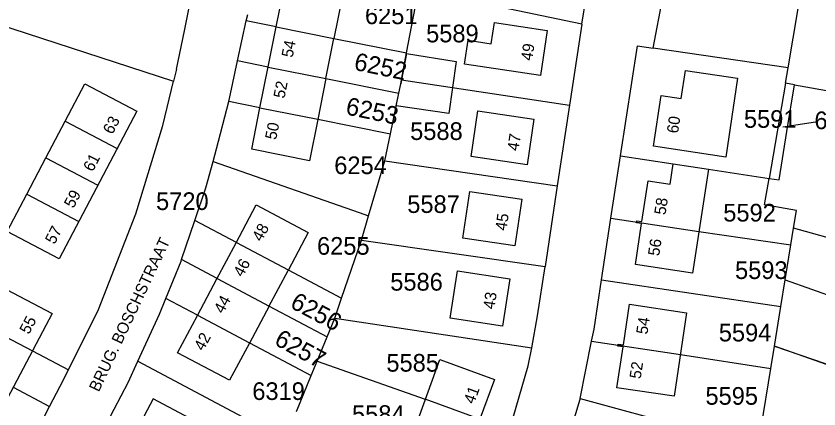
# Model space of a CAD drawing. Extents: x 191922 to 199923, y 328959 to 333350.
# Drawn here: x 196617.8 to 196740.5, y 331654 to 331714.1 of the extents above; entities that cross this region are included whole.
import ezdxf

# ---------------------------------------------------------------- set-up
doc = ezdxf.new("R2010")
doc.units = 0
for name, color, linetype in [('bouwvlak', 7, 'Continuous'), ('enkelbestemming', 7, 'Continuous'), ('Level 6', 7, 'Continuous'), ('maatvoering - maximum aantal wooneenheden', 7, 'Continuous'), ('Maatvoering_symbolen', 7, 'Continuous'), ('recreatiewoning', 7, 'Continuous')]:
    doc.layers.add(name, color=color, linetype=linetype)

msp = doc.modelspace()

# ---------------------------------------------------------------- linework, layer by layer
at = {"layer": 'bouwvlak'}
msp.add_line((196740.01, 331697.86), (196735.02, 331697.12), dxfattribs=at)
at = {"layer": 'Level 6'}
for p, q in [((196715.22, 331709.2), (196722.56, 331748.28)), ((196704.32, 331712.85), (196706.48, 331727.03)), ((196643.56, 331711.86), (196645.07, 331719.27)), ((196677.52, 331708.46), (196679.24, 331717.48)), ((196704.32, 331712.85), (196681.68, 331717.61)), ((196735.83, 331706.16), (196737.34, 331715.26)), ((196613.42, 331713.41), (196641.92, 331704.16)), ((196651.7, 331707.23), (196653.02, 331713.35)), ((196653.02, 331713.35), (196653.23, 331714.34)), ((196657.58, 331712.44), (196653.02, 331713.35)), ((196657.58, 331712.44), (196666.41, 331710.68)), ((196704.32, 331712.85), (196702.42, 331700.45)), ((196642.36, 331705.99), (196643.56, 331711.86)), ((196666.41, 331710.68), (196677.52, 331708.46)), ((196676.74, 331704.35), (196677.52, 331708.46)), ((196710.21, 331692.74), (196712.78, 331709.57)), ((196712.78, 331709.57), (196715.22, 331709.2)), ((196735.83, 331706.16), (196715.22, 331709.2)), ((196650.63, 331702.23), (196651.7, 331707.23)), ((196656.36, 331706.3), (196651.7, 331707.23)), ((196642.36, 331705.99), (196641.92, 331704.16)), ((196656.36, 331706.3), (196665.18, 331704.54)), ((196735.43, 331703.83), (196735.83, 331706.16)), ((196665.18, 331704.54), (196676.33, 331702.31)), ((196676.33, 331702.31), (196676.63, 331703.73)), ((196676.63, 331703.73), (196676.74, 331704.35)), ((196676.74, 331704.35), (196702.42, 331700.45)), ((196735.43, 331703.83), (196732.91, 331689.28)), ((196736.81, 331703.59), (196735.43, 331703.83)), ((196735.62, 331696.46), (196736.81, 331703.59)), ((196736.81, 331703.59), (196756.04, 331700.17)), ((196675.04, 331696.1), (196676.33, 331702.31)), ((196650.33, 331701.03), (196650.63, 331702.23)), ((196648.49, 331693.8), (196650.33, 331701.03)), ((196655.11, 331700.07), (196650.33, 331701.03)), ((196655.11, 331700.07), (196663.94, 331698.31)), ((196702.42, 331700.45), (196700.55, 331688.15)), ((196663.94, 331698.31), (196675.04, 331696.1)), ((196734.43, 331689.04), (196735.62, 331696.46)), ((196674.18, 331691.98), (196675.04, 331696.1)), ((196647.95, 331691.84), (196648.49, 331693.8)), ((196708.75, 331683.21), (196710.21, 331692.74)), ((196710.21, 331692.74), (196718.26, 331691.51)), ((196646.83, 331687.82), (196647.95, 331691.84)), ((196647.95, 331691.84), (196670.29, 331684.05)), ((196671.72, 331683.55), (196674.18, 331691.98)), ((196674.18, 331691.98), (196700.55, 331688.15)), ((196718.26, 331691.51), (196723.65, 331690.69)), ((196723.65, 331690.69), (196732.91, 331689.28)), ((196732.21, 331685.22), (196732.91, 331689.28)), ((196732.91, 331689.28), (196734.43, 331689.04)), ((196645.16, 331682.86), (196646.83, 331687.82)), ((196700.55, 331688.15), (196698.67, 331675.81)), ((196737.11, 331684.38), (196732.21, 331685.22)), ((196670.29, 331684.05), (196671.72, 331683.55)), ((196736.66, 331681.66), (196737.11, 331684.38)), ((196643.14, 331676.86), (196645.16, 331682.86)), ((196651.5, 331679.49), (196645.16, 331682.86)), ((196670.63, 331679.83), (196671.72, 331683.55)), ((196707.31, 331673.75), (196708.75, 331683.21)), ((196708.75, 331683.21), (196722.2, 331681.15)), ((196736.25, 331679.09), (196736.66, 331681.66)), ((196778.24, 331670), (196736.66, 331681.66)), ((196722.2, 331681.15), (196736.25, 331679.09)), ((196651.5, 331679.49), (196659.44, 331675.27)), ((196667.59, 331670.94), (196670.63, 331679.83)), ((196670.63, 331679.83), (196698.67, 331675.81)), ((196735.38, 331673.76), (196736.25, 331679.09)), ((196640.74, 331670.91), (196643.05, 331676.6)), ((196643.05, 331676.6), (196643.14, 331676.86)), ((196648.57, 331673.97), (196643.14, 331676.86)), ((196659.44, 331675.27), (196667.59, 331670.94)), ((196697.52, 331668.28), (196698.67, 331675.81)), ((196648.57, 331673.97), (196656.51, 331669.75)), ((196706.16, 331666.23), (196707.31, 331673.75)), ((196707.31, 331673.75), (196734.72, 331669.66)), ((196734.72, 331669.66), (196735.38, 331673.76)), ((196735.38, 331673.76), (196763.29, 331663.86)), ((196639.77, 331668.51), (196640.74, 331670.91)), ((196645.57, 331668.34), (196640.74, 331670.91)), ((196666.55, 331667.92), (196667.59, 331670.94)), ((196656.51, 331669.75), (196665.36, 331665.04)), ((196733.74, 331663.63), (196734.72, 331669.66)), ((196636.47, 331661.31), (196639.77, 331668.51)), ((196645.57, 331668.34), (196653.52, 331664.12)), ((196665.36, 331665.04), (196666.55, 331667.92)), ((196666.55, 331667.92), (196696.65, 331663.36)), ((196696.65, 331663.36), (196697.52, 331668.28)), ((196612.39, 331667.09), (196620.33, 331662.9)), ((196705.79, 331664.38), (196706.16, 331666.23)), ((196663.83, 331661.34), (196665.36, 331665.04)), ((196704.04, 331655.6), (196705.79, 331664.38)), ((196705.79, 331664.38), (196719.36, 331662.36)), ((196653.52, 331664.12), (196662.92, 331659.12)), ((196696.11, 331660.61), (196696.65, 331663.36)), ((196733.18, 331660.19), (196733.74, 331663.63)), ((196759.42, 331654.55), (196733.74, 331663.63)), ((196733.74, 331663.63), (196759.48, 331654.78)), ((196620.33, 331662.9), (196625.83, 331660)), ((196719.36, 331662.36), (196733.18, 331660.19)), ((196634.98, 331658.07), (196636.47, 331661.31)), ((196636.47, 331661.31), (196658.57, 331649.58)), ((196662.92, 331659.12), (196663.83, 331661.34)), ((196663.83, 331661.34), (196680.38, 331655.49)), ((196693.26, 331650.82), (196696.11, 331660.61)), ((196731.27, 331648.43), (196733.18, 331660.19)), ((196660.69, 331653.64), (196662.92, 331659.12)), ((196617.39, 331657.33), (196622.96, 331654.39)), ((196631.78, 331651.94), (196634.98, 331658.07)), ((196693.26, 331650.82), (196680.38, 331655.49)), ((196701.54, 331647.22), (196704.02, 331655.49)), ((196704.02, 331655.49), (196704.04, 331655.6)), ((196704.04, 331655.6), (196731.24, 331648.24)), ((196620.03, 331648.8), (196622.96, 331654.39))]:
    msp.add_line(p, q, dxfattribs=at)
for points in [[(196625.83, 331660), (196630.41, 331669.24), (196636.15, 331683.84), (196640.25, 331697.38), (196641.92, 331704.16)], [(196622.96, 331654.39), (196624.6, 331657.52), (196625.83, 331660)]]:
    msp.add_lwpolyline(points, dxfattribs=at)
at = {"layer": 'recreatiewoning'}
for p, q in [((196657.58, 331712.45), (196658.85, 331718.79)), ((196667.67, 331717.02), (196666.4, 331710.69)), ((196656.36, 331706.31), (196657.58, 331712.45)), ((196690.43, 331709.87), (196690.93, 331713.11)), ((196690.93, 331713.11), (196699.02, 331711.88)), ((196699.02, 331711.88), (196697.98, 331705)), ((196665.18, 331704.54), (196666.4, 331710.69)), ((196686.38, 331706.76), (196686.93, 331710.41)), ((196686.93, 331710.41), (196690.43, 331709.87)), ((196677.5, 331708.35), (196676.74, 331704.35)), ((196677.5, 331708.35), (196685.11, 331707.14)), ((196655.11, 331700.06), (196656.36, 331706.31)), ((196685.11, 331707.14), (196684.55, 331703.16)), ((196697.98, 331705), (196686.38, 331706.76)), ((196719.47, 331701.5), (196720.12, 331705.79)), ((196720.12, 331705.79), (196728.11, 331704.58)), ((196625.32, 331698.01), (196628.33, 331703.72)), ((196628.33, 331703.72), (196636.28, 331699.55)), ((196665.18, 331704.54), (196663.93, 331698.3)), ((196675.93, 331700.36), (196676.63, 331703.73)), ((196676.74, 331704.35), (196676.63, 331703.73)), ((196728.11, 331704.58), (196726.29, 331692.53)), ((196684.55, 331703.16), (196683.95, 331699.19)), ((196715.27, 331694.2), (196716.43, 331701.95)), ((196716.43, 331701.95), (196719.46, 331701.49)), ((196653.85, 331693.74), (196655.11, 331700.06)), ((196683.95, 331699.19), (196675.93, 331700.36)), ((196636.28, 331699.55), (196624.41, 331676.98)), ((196687.36, 331692.6), (196688.4, 331699.6)), ((196688.4, 331699.6), (196696.98, 331698.33)), ((196622.39, 331692.44), (196625.32, 331698.01)), ((196625.32, 331698.01), (196633.27, 331693.84)), ((196663.93, 331698.3), (196662.67, 331691.98)), ((196696.98, 331698.33), (196695.92, 331691.34)), ((196662.67, 331691.98), (196653.85, 331693.74)), ((196726.29, 331692.53), (196715.27, 331694.2)), ((196695.92, 331691.34), (196687.36, 331692.6)), ((196619.46, 331686.86), (196622.39, 331692.44)), ((196622.39, 331692.44), (196630.34, 331688.26)), ((196717.78, 331688.38), (196718.26, 331691.51)), ((196718.26, 331691.51), (196723.65, 331690.69)), ((196723.65, 331690.69), (196721.22, 331674.76)), ((196713.49, 331682.66), (196714.44, 331688.89)), ((196714.44, 331688.89), (196717.78, 331688.38)), ((196616.46, 331681.15), (196619.46, 331686.86)), ((196619.46, 331686.86), (196627.41, 331682.69)), ((196686.13, 331680.15), (196687.18, 331687.26)), ((196687.18, 331687.26), (196695.11, 331686.08)), ((196651.46, 331679.42), (196654.55, 331685.23)), ((196654.55, 331685.23), (196662.49, 331681)), ((196695.11, 331686.08), (196694.04, 331678.98)), ((196712.65, 331682.49), (196712.7, 331682.78)), ((196712.7, 331682.78), (196713.49, 331682.66)), ((196712.48, 331676.09), (196713.44, 331682.36)), ((196713.44, 331682.36), (196712.65, 331682.49)), ((196624.41, 331676.98), (196616.46, 331681.15)), ((196662.49, 331681), (196659.4, 331675.2)), ((196662.49, 331681), (196662.49, 331681)), ((196648.54, 331673.92), (196651.46, 331679.42)), ((196694.04, 331678.98), (196686.13, 331680.15)), ((196721.22, 331674.76), (196712.48, 331676.09)), ((196656.48, 331669.7), (196659.4, 331675.2)), ((196684.2, 331667.89), (196685.31, 331675.13)), ((196685.31, 331675.13), (196693.27, 331673.9)), ((196615.41, 331672.81), (196623.35, 331668.62)), ((196645.56, 331668.31), (196648.54, 331673.92)), ((196693.27, 331673.9), (196692.15, 331666.67)), ((196656.51, 331669.75), (196653.5, 331664.09)), ((196710.64, 331663.8), (196711.58, 331670.03)), ((196711.58, 331670.03), (196720.31, 331668.72)), ((196623.35, 331668.62), (196611.44, 331646.04)), ((196642.53, 331662.62), (196645.56, 331668.31)), ((196720.31, 331668.72), (196718.4, 331655.95)), ((196612.39, 331667.09), (196620.33, 331662.9)), ((196692.15, 331666.67), (196684.2, 331667.89)), ((196653.5, 331664.09), (196650.47, 331658.4)), ((196709.65, 331657.26), (196710.59, 331663.5)), ((196709.8, 331663.62), (196709.85, 331663.92)), ((196710.59, 331663.5), (196709.8, 331663.62)), ((196709.85, 331663.92), (196710.64, 331663.8)), ((196650.47, 331658.4), (196642.53, 331662.62)), ((196678.18, 331649.43), (196682.6, 331661.57)), ((196682.6, 331661.57), (196690.93, 331658.53)), ((196690.93, 331658.53), (196688.78, 331652.61)), ((196718.4, 331655.95), (196709.65, 331657.26)), ((196638.79, 331655.55), (196626.85, 331632.98)), ((196646.74, 331651.34), (196638.79, 331655.55))]:
    msp.add_line(p, q, dxfattribs=at)

# ---------------------------------------------------------------- texts
at = {"layer": 'enkelbestemming'}
for s, p in [('6251', (196671.15, 331712.86)), ('5589', (196680.5, 331710.08)), ('5591', (196729.07, 331697.01)), ('6063', (196739.85, 331696.8)), ('5588', (196678.06, 331695.15)), ('6254', (196666.46, 331689.93)), ('5720', (196639.23, 331684.44)), ('5587', (196677.62, 331683.99)), ('5592', (196725.91, 331682.68)), ('6255', (196663.83, 331677.6)), ('5593', (196727.71, 331673.89)), ('5586', (196675.02, 331672.11)), ('5594', (196725.23, 331664.34)), ('5585', (196674.43, 331659.72)), ('6319', (196653.94, 331655.39)), ('5595', (196723.19, 331654.66)), ('5584', (196669.18, 331651.88))]:
    msp.add_text(s, height=2.7, dxfattribs=at).set_placement(p)
for s, rotation, p in [('6252', 348.26, (196669.35, 331705.9)), ('6253', 348.3184, (196668.08, 331699.09)), ('6256', 331.8395, (196659.55, 331669.6)), ('6257', 331.513, (196657.13, 331663.95))]:
    msp.add_text(s, height=2.7, rotation=rotation, dxfattribs=at).set_placement(p)
at = {"layer": 'maatvoering - maximum aantal wooneenheden'}
for s, rotation, p in [('54', 78.7463, (196660.09, 331707.66)), ('49', 81.4806, (196696.7, 331707.19)), ('52', 78.7463, (196658.85, 331701.42)), ('63', 62.2815, (196632.55, 331695.89)), ('60', 81.4806, (196718.99, 331696.08)), ('50', 78.7463, (196657.58, 331695.09)), ('47', 81.4806, (196694.61, 331693.4)), ('61', 62.2815, (196629.54, 331690.18)), ('59', 62.2815, (196626.61, 331684.6)), ('58', 81.3672, (196717.07, 331683.61)), ('45', 81.4806, (196692.76, 331681.22)), ('57', 62.2815, (196623.71, 331679.08)), ('48', 61.9984, (196655.34, 331679.48)), ('56', 81.3672, (196716.11, 331677.33)), ('46', 61.9984, (196652.47, 331674.08)), ('43', 81.2538, (196690.92, 331669.19)), ('44', 61.9984, (196649.49, 331668.47)), ('55', 62.2041, (196619.8, 331665.31)), ('54', 81.4806, (196714.31, 331665.34)), ('42', 61.9984, (196646.46, 331662.78)), ('52', 81.4806, (196713.29, 331658.54)), ('41', 69.9875, (196687.82, 331654.66))]:
    msp.add_text(s, height=1.75, rotation=rotation, dxfattribs=at).set_placement(p)
at = {"layer": 'Maatvoering_symbolen'}
msp.add_text('BRUG. BOSCHSTRAAT', height=1.75, rotation=64.7165, dxfattribs=at).set_placement((196630.48, 331656.51))

doc.saveas('drawing.dxf')
